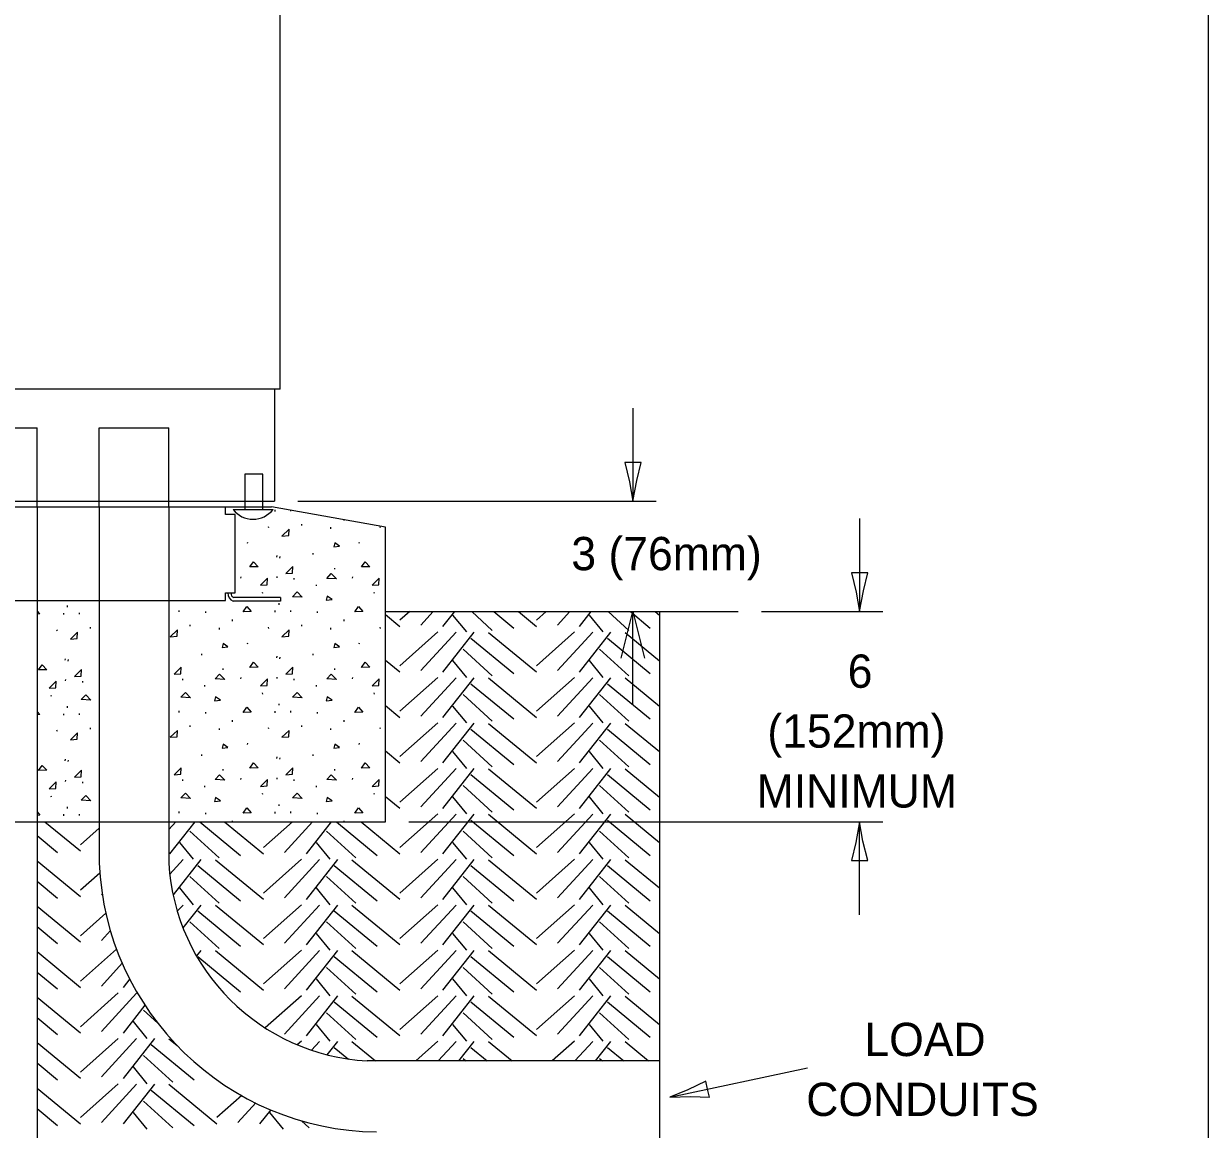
# Model space of a CAD drawing. Extents: x 100 to 887, y 75 to 1075.
# Drawn here: x 674 to 887.5, y 568.7 to 768.1 of the extents above; entities that cross this region are included whole.
import ezdxf

# ---------------------------------------------------------------- set-up
doc = ezdxf.new("R2010")
doc.units = 0
doc.layers.add('Sheets_General Details', color=7, linetype='Continuous')
doc.layers.add('Sheets_Major Grid', color=7, linetype='Continuous')

msp = doc.modelspace()

# ---------------------------------------------------------------- linework, layer by layer
at = {"layer": 'Sheets_General Details'}
for p, q in [((720.21, 702.16), (720.21, 869.24)), ((720.21, 702.16), (616.74, 702.16)), ((719.19, 702.16), (719.19, 681.97)), ((783.8, 698.77), (783.8, 681.97)), ((671.6, 695.22), (676.41, 695.22)), ((676.41, 680.95), (676.41, 695.22)), ((687.61, 680.95), (687.61, 695.23)), ((687.61, 695.23), (700.15, 695.23)), ((700.15, 680.95), (700.15, 695.23)), ((717.09, 686.86), (713.83, 686.86)), ((713.83, 686.86), (713.83, 680.47)), ((717.09, 680.47), (717.09, 686.86)), ((617.63, 681.97), (719.19, 681.97)), ((723.39, 681.97), (788, 681.97)), ((618.87, 680.95), (718.68, 680.95)), ((676.41, 680.95), (676.41, 496.61)), ((687.61, 680.95), (687.61, 616.72)), ((700.15, 680.95), (700.15, 616.72)), ((710.36, 679.57), (710.36, 680.95)), ((712.13, 679.57), (710.36, 679.57)), ((711.74, 680.47), (718.94, 680.47)), ((712.13, 665.44), (712.13, 679.57)), ((713.76, 680.47), (713.83, 680.56)), ((739.22, 677.28), (718.68, 680.95)), ((719.34, 680.12), (719.34, 680.39)), ((722.16, 680.18), (722.16, 680.33)), ((718.18, 677.2), (718.11, 677.38)), ((724.13, 677.59), (724.13, 677.83)), ((729.38, 677.01), (729.38, 677.27)), ((731.76, 678.51), (731.76, 678.61)), ((738.3, 677.2), (738.22, 677.38)), ((739.22, 624.16), (739.22, 677.28)), ((824.65, 678.86), (824.65, 662.06)), ((714.32, 674.4), (714.43, 674.61)), ((726.2, 672.34), (726.2, 672.58)), ((734.44, 674.4), (734.55, 674.61)), ((719.61, 671.89), (719.66, 672.16)), ((720.14, 671.73), (720.21, 671.99)), ((713.12, 668.1), (713.21, 668.31)), ((719.66, 668.14), (719.69, 668.41)), ((730.07, 669.71), (730.09, 669.92)), ((733.24, 668.1), (733.32, 668.31)), ((722.78, 667.84), (722.78, 668.08)), ((726.77, 666.71), (726.77, 666.92)), ((627.2, 664.07), (710.35, 664.07)), ((710.35, 664.07), (710.35, 665.44)), ((710.35, 665.44), (712.13, 665.44)), ((720.28, 664.59), (711.88, 664.59)), ((717.12, 665.35), (717.04, 665.54)), ((720.28, 664.59), (720.28, 663.96)), ((737.24, 665.35), (737.15, 665.54)), ((681.93, 662.88), (681.93, 663.15)), ((684.05, 661.61), (684.05, 661.86)), ((702.05, 662.04), (702.05, 662.29)), ((706.85, 661.83), (706.85, 662.09)), ((720.28, 663.96), (711.78, 663.96)), ((719.34, 661.98), (719.34, 662.24)), ((720.04, 663.31), (720.04, 663.58)), ((722.16, 662.04), (722.16, 662.29)), ((726.96, 661.83), (726.96, 662.09)), ((739.22, 662.06), (802.75, 662.06)), ((743.57, 662.06), (741.82, 660.5)), ((743.42, 662.06), (788, 662.06)), ((747.82, 662.06), (745.59, 659.64)), ((751.62, 662.06), (749.51, 659.37)), ((754.75, 662.06), (758.46, 658.68)), ((758.73, 662.06), (762.32, 659.1)), ((763.2, 662.06), (766.43, 659.4)), ((768.18, 662.06), (766.43, 660.5)), ((772.43, 662.06), (770.21, 659.64)), ((776.23, 662.06), (774.12, 659.37)), ((779.36, 662.06), (783.07, 658.68)), ((783.35, 662.06), (786.94, 659.1)), ((783.8, 645.26), (783.8, 662.06)), ((787.81, 662.06), (788.59, 661.42)), ((788.59, 662.06), (788.59, 498.46)), ((806.95, 662.06), (828.85, 662.06)), ((681.23, 661.54), (681.23, 661.81)), ((711.65, 660.36), (711.65, 660.63)), ((731.76, 660.36), (731.76, 660.63)), ((739.22, 661.54), (741.82, 659.4)), ((751.31, 661.43), (753.78, 658.39)), ((775.92, 661.43), (778.39, 658.39)), ((680.08, 658.62), (680, 658.8)), ((686.02, 659.01), (686.02, 659.25)), ((704.02, 659.45), (704.02, 659.68)), ((709.27, 658.86), (709.27, 659.13)), ((718.18, 659.05), (718.11, 659.24)), ((724.13, 659.45), (724.13, 659.68)), ((729.38, 658.86), (729.38, 659.13)), ((738.3, 659.05), (738.22, 659.24)), ((748.66, 658.39), (741.82, 652.3)), ((751.95, 658.35), (745.59, 651.44)), ((755.15, 658.35), (749.51, 651.17)), ((757.78, 658.32), (766.43, 651.2)), ((773.27, 658.39), (766.43, 652.3)), ((776.56, 658.35), (770.21, 651.44)), ((779.76, 658.35), (774.12, 651.17)), ((782.39, 658.32), (788.59, 653.22)), ((714.32, 656.25), (714.43, 656.46)), ((734.44, 656.25), (734.55, 656.46)), ((754.59, 657.27), (762.32, 650.91)), ((779.2, 657.27), (786.94, 650.91)), ((681.5, 653.31), (681.55, 653.58)), ((682.04, 653.15), (682.1, 653.42)), ((706.09, 654.2), (706.09, 654.43)), ((719.61, 653.74), (719.66, 654.02)), ((720.14, 653.58), (720.21, 653.85)), ((726.2, 654.2), (726.2, 654.43)), ((739.22, 653.34), (741.82, 651.2)), ((753.18, 655.29), (758.46, 650.48)), ((777.79, 655.29), (783.07, 650.48)), ((709.95, 651.57), (709.97, 651.78)), ((730.07, 651.57), (730.09, 651.78)), ((751.31, 653.23), (753.78, 650.19)), ((775.92, 653.23), (778.39, 650.19)), ((681.55, 649.56), (681.58, 649.83)), ((684.67, 649.27), (684.67, 649.5)), ((702.66, 649.7), (702.66, 649.93)), ((713.12, 649.95), (713.21, 650.16)), ((719.66, 649.99), (719.69, 650.27)), ((722.78, 649.7), (722.78, 649.93)), ((733.24, 649.95), (733.32, 650.16)), ((748.66, 650.19), (741.82, 644.11)), ((751.95, 650.15), (745.59, 643.24)), ((755.15, 650.15), (749.51, 642.97)), ((754.59, 649.07), (762.32, 642.71)), ((757.78, 650.12), (766.43, 643)), ((773.27, 650.19), (766.43, 644.11)), ((776.56, 650.15), (770.21, 643.24)), ((779.76, 650.15), (774.12, 642.97)), ((779.2, 649.07), (786.94, 642.71)), ((782.39, 650.12), (788.59, 645.02)), ((679.01, 646.77), (678.93, 646.96)), ((706.66, 648.57), (706.66, 648.78)), ((717.12, 647.2), (717.04, 647.39)), ((726.77, 648.57), (726.77, 648.78)), ((737.24, 647.2), (737.15, 647.39)), ((753.18, 647.09), (758.46, 642.29)), ((777.79, 647.09), (783.07, 642.29)), ((681.93, 644.73), (681.93, 645.01)), ((720.04, 645.17), (720.04, 645.44)), ((739.22, 645.14), (741.82, 643)), ((751.31, 645.03), (753.78, 642)), ((775.92, 645.03), (778.39, 642)), ((681.23, 643.4), (681.23, 643.66)), ((684.05, 643.46), (684.05, 643.72)), ((702.05, 643.89), (702.05, 644.15)), ((706.85, 643.68), (706.85, 643.95)), ((719.34, 643.83), (719.34, 644.1)), ((722.16, 643.89), (722.16, 644.15)), ((726.96, 643.68), (726.96, 643.95)), ((680.08, 640.47), (680, 640.66)), ((686.02, 640.87), (686.02, 641.1)), ((704.02, 641.3), (704.02, 641.54)), ((709.27, 640.72), (709.27, 640.98)), ((711.65, 642.22), (711.65, 642.48)), ((718.18, 640.91), (718.11, 641.09)), ((724.13, 641.3), (724.13, 641.54)), ((729.38, 640.72), (729.38, 640.98)), ((731.76, 642.22), (731.76, 642.48)), ((738.3, 640.91), (738.22, 641.09)), ((748.66, 642), (741.82, 635.91)), ((751.95, 641.95), (745.59, 635.04)), ((755.15, 641.95), (749.51, 634.77)), ((754.59, 640.88), (762.32, 634.51)), ((757.78, 641.92), (766.43, 634.8)), ((773.27, 642), (766.43, 635.91)), ((776.56, 641.95), (770.21, 635.04)), ((779.76, 641.95), (774.12, 634.77)), ((779.2, 640.88), (786.94, 634.51)), ((782.39, 641.92), (788.59, 636.83)), ((753.18, 638.89), (758.46, 634.09)), ((777.79, 638.89), (783.07, 634.09)), ((706.09, 636.06), (706.09, 636.29)), ((714.32, 638.11), (714.43, 638.32)), ((726.2, 636.06), (726.2, 636.29)), ((734.44, 638.11), (734.55, 638.32)), ((739.22, 636.94), (741.82, 634.8)), ((751.31, 636.83), (753.78, 633.8)), ((775.92, 636.83), (778.39, 633.8)), ((681.5, 635.17), (681.55, 635.44)), ((682.04, 635.01), (682.1, 635.27)), ((719.61, 635.6), (719.66, 635.87)), ((720.14, 635.44), (720.21, 635.7)), ((709.95, 633.42), (709.97, 633.63)), ((713.12, 631.81), (713.21, 632.02)), ((719.66, 631.85), (719.69, 632.12)), ((730.07, 633.42), (730.09, 633.63)), ((733.24, 631.81), (733.32, 632.02)), ((748.66, 633.8), (741.82, 627.71)), ((751.95, 633.75), (745.59, 626.84)), ((755.15, 633.75), (749.51, 626.57)), ((754.59, 632.68), (762.32, 626.31)), ((757.78, 633.73), (766.43, 626.61)), ((773.27, 633.8), (766.43, 627.71)), ((776.56, 633.75), (770.21, 626.84)), ((779.76, 633.75), (774.12, 626.57)), ((779.2, 632.68), (786.94, 626.31)), ((782.39, 633.73), (788.59, 628.63)), ((681.55, 631.42), (681.58, 631.69)), ((684.67, 631.12), (684.67, 631.36)), ((702.66, 631.56), (702.66, 631.79)), ((706.66, 630.42), (706.66, 630.63)), ((722.78, 631.56), (722.78, 631.79)), ((726.77, 630.42), (726.77, 630.63)), ((753.18, 630.7), (758.46, 625.89)), ((777.79, 630.7), (783.07, 625.89)), ((679.01, 628.63), (678.93, 628.81)), ((717.12, 629.06), (717.04, 629.25)), ((737.24, 629.06), (737.15, 629.25)), ((739.22, 628.74), (741.82, 626.61)), ((751.31, 628.64), (753.78, 625.6)), ((775.92, 628.64), (778.39, 625.6)), ((681.93, 626.59), (681.93, 626.86)), ((684.05, 625.32), (684.05, 625.57)), ((702.05, 625.75), (702.05, 626.01)), ((706.85, 625.54), (706.85, 625.8)), ((719.34, 625.69), (719.34, 625.95)), ((720.04, 627.02), (720.04, 627.29)), ((722.16, 625.75), (722.16, 626.01)), ((726.96, 625.54), (726.96, 625.8)), ((748.66, 625.6), (741.82, 619.51)), ((751.95, 625.56), (745.59, 618.65)), ((755.15, 625.56), (749.51, 618.38)), ((773.27, 625.6), (766.43, 619.51)), ((776.56, 625.56), (770.21, 618.65)), ((779.76, 625.56), (774.12, 618.38)), ((598.34, 624.16), (739.22, 624.16)), ((677.84, 624.16), (684.22, 618.91)), ((681.23, 625.25), (681.23, 625.52)), ((701.44, 624.16), (700.15, 622.76)), ((704.83, 624.16), (700.28, 618.38)), ((705.76, 624.16), (713.1, 618.11)), ((710.22, 624.16), (717.21, 618.41)), ((711.65, 624.16), (711.65, 624.34)), ((722.43, 624.16), (717.21, 619.51)), ((726.05, 624.16), (720.98, 618.65)), ((729.44, 624.16), (724.9, 618.38)), ((730.37, 624.16), (737.71, 618.11)), ((731.76, 624.16), (731.76, 624.34)), ((734.83, 624.16), (741.82, 618.41)), ((743.42, 624.16), (828.85, 624.16)), ((754.59, 624.48), (762.32, 618.11)), ((757.78, 625.53), (766.43, 618.41)), ((779.2, 624.48), (786.94, 618.11)), ((782.39, 625.53), (788.59, 620.43)), ((824.65, 607.36), (824.65, 624.16)), ((676.41, 621.67), (680.12, 618.61)), ((687.61, 623.03), (684.22, 620.01)), ((703.96, 622.5), (709.23, 617.69)), ((728.57, 622.5), (733.85, 617.69)), ((753.18, 622.5), (758.46, 617.69)), ((777.79, 622.5), (783.07, 617.69)), ((702.08, 620.44), (704.56, 617.4)), ((726.69, 620.44), (729.17, 617.4)), ((751.31, 620.44), (753.78, 617.4)), ((775.92, 620.44), (778.39, 617.4)), ((676.41, 617.14), (684.22, 610.71)), ((702.73, 617.36), (700.32, 614.75)), ((705.92, 617.36), (700.93, 611)), ((708.56, 617.33), (717.21, 610.21)), ((724.05, 617.4), (717.21, 611.31)), ((727.34, 617.36), (720.98, 610.45)), ((730.54, 617.36), (724.9, 610.18)), ((733.17, 617.33), (741.82, 610.21)), ((748.66, 617.4), (741.82, 611.31)), ((751.95, 617.36), (745.59, 610.45)), ((755.15, 617.36), (749.51, 610.18)), ((757.78, 617.33), (766.43, 610.21)), ((773.27, 617.4), (766.43, 611.31)), ((776.56, 617.36), (770.21, 610.45)), ((779.76, 617.36), (774.12, 610.18)), ((782.39, 617.33), (788.59, 612.23)), ((687.73, 614.93), (684.22, 611.81)), ((705.37, 616.28), (713.1, 609.92)), ((729.98, 616.28), (737.71, 609.92)), ((754.59, 616.28), (762.32, 609.92)), ((779.2, 616.28), (786.94, 609.92)), ((676.41, 613.47), (680.12, 610.41)), ((703.96, 614.3), (709.23, 609.49)), ((728.57, 614.3), (733.85, 609.49)), ((753.18, 614.3), (758.46, 609.49)), ((777.79, 614.3), (783.07, 609.49)), ((688.17, 611.14), (688, 610.95)), ((702.08, 612.24), (704.56, 609.2)), ((726.69, 612.24), (729.17, 609.2)), ((751.31, 612.24), (753.78, 609.2)), ((775.92, 612.24), (778.39, 609.2)), ((676.41, 608.94), (684.22, 602.51)), ((702.73, 609.16), (701.69, 608.03)), ((705.92, 609.16), (702.71, 605.06)), ((708.56, 609.13), (717.21, 602.01)), ((724.05, 609.2), (717.21, 603.12)), ((727.34, 609.16), (720.98, 602.25)), ((730.54, 609.16), (724.9, 601.98)), ((733.17, 609.13), (741.82, 602.01)), ((748.66, 609.2), (741.82, 603.12)), ((751.95, 609.16), (745.59, 602.25)), ((755.15, 609.16), (749.51, 601.98)), ((757.78, 609.13), (766.43, 602.01)), ((773.27, 609.2), (766.43, 603.12)), ((776.56, 609.16), (770.21, 602.25)), ((779.76, 609.16), (774.12, 601.98)), ((782.39, 609.13), (788.59, 604.03)), ((688.82, 607.7), (684.22, 603.61)), ((705.37, 608.08), (713.1, 601.72)), ((729.98, 608.08), (737.71, 601.72)), ((754.59, 608.08), (762.32, 601.72)), ((779.2, 608.08), (786.94, 601.72)), ((676.41, 605.27), (680.12, 602.22)), ((689.64, 604.54), (688, 602.75)), ((703.96, 606.1), (709.23, 601.29)), ((728.57, 606.1), (733.85, 601.29)), ((753.18, 606.1), (758.46, 601.29)), ((777.79, 606.1), (783.07, 601.29)), ((726.69, 604.04), (729.17, 601.01)), ((751.31, 604.04), (753.78, 601.01)), ((775.92, 604.04), (778.39, 601.01)), ((676.41, 600.75), (684.22, 594.31)), ((690.75, 601.22), (684.22, 595.42)), ((705.92, 600.96), (705.16, 599.99)), ((708.56, 600.93), (717.21, 593.81)), ((724.05, 601.01), (717.21, 594.92)), ((727.34, 600.96), (720.98, 594.05)), ((730.54, 600.96), (724.9, 593.78)), ((733.17, 600.93), (741.82, 593.81)), ((748.66, 601.01), (741.82, 594.92)), ((751.95, 600.96), (745.59, 594.05)), ((755.15, 600.96), (749.51, 593.78)), ((757.78, 600.93), (766.43, 593.81)), ((773.27, 601.01), (766.43, 594.92)), ((776.56, 600.96), (770.21, 594.05)), ((779.76, 600.96), (774.12, 593.78)), ((782.39, 600.93), (788.59, 595.83)), ((691.78, 598.66), (688, 594.55)), ((705.37, 599.88), (713.1, 593.52)), ((728.57, 597.9), (733.85, 593.1)), ((729.98, 599.88), (737.71, 593.52)), ((753.18, 597.9), (758.46, 593.1)), ((754.59, 599.88), (762.32, 593.52)), ((777.79, 597.9), (783.07, 593.1)), ((779.2, 599.88), (786.94, 593.52)), ((676.41, 597.07), (680.12, 594.02)), ((693.12, 595.82), (691.91, 594.28)), ((726.69, 595.84), (729.17, 592.81)), ((751.31, 595.84), (753.78, 592.81)), ((775.92, 595.84), (778.39, 592.81)), ((676.41, 592.55), (684.22, 586.11)), ((691.06, 593.31), (684.22, 587.22)), ((694.35, 593.26), (688, 586.35)), ((724.05, 592.81), (717.53, 587.01)), ((727.34, 592.76), (720.98, 585.85)), ((730.54, 592.76), (724.9, 585.58)), ((729.98, 591.69), (737.71, 585.32)), ((733.17, 592.73), (741.82, 585.61)), ((748.66, 592.81), (741.82, 586.72)), ((751.95, 592.76), (745.59, 585.85)), ((755.15, 592.76), (749.51, 585.58)), ((754.59, 591.69), (762.32, 585.32)), ((757.78, 592.73), (766.43, 585.61)), ((773.27, 592.81), (766.43, 586.72)), ((776.56, 592.76), (770.21, 585.85)), ((779.76, 592.76), (774.12, 585.58)), ((779.2, 591.69), (786.94, 585.32)), ((782.39, 592.73), (788.59, 587.64)), ((695.86, 591.11), (691.91, 586.08)), ((695.58, 590.2), (698.19, 587.83)), ((728.57, 589.71), (733.85, 584.9)), ((753.18, 589.71), (758.46, 584.9)), ((777.79, 589.71), (783.07, 584.9)), ((676.41, 588.87), (680.12, 585.82)), ((693.71, 588.14), (696.18, 585.11)), ((726.69, 587.64), (729.17, 584.61)), ((751.31, 587.64), (753.78, 584.61)), ((775.92, 587.64), (778.39, 584.61)), ((691.06, 585.11), (684.22, 579.02)), ((694.35, 585.06), (688, 578.15)), ((697.55, 585.06), (691.91, 577.88)), ((700.19, 585.03), (701.68, 583.81)), ((676.41, 584.35), (684.22, 577.92)), ((697, 583.99), (704.73, 577.62)), ((724.05, 584.61), (723.32, 583.96)), ((727.34, 584.57), (725.88, 582.98)), ((730.54, 584.57), (728.65, 582.17)), ((729.98, 583.49), (732.54, 581.38)), ((733.17, 584.54), (737.41, 581.04)), ((748.66, 584.61), (744.65, 581.04)), ((751.95, 584.57), (748.71, 581.04)), ((755.15, 584.57), (752.38, 581.04)), ((754.59, 583.49), (757.56, 581.04)), ((757.78, 584.54), (762.02, 581.04)), ((773.27, 584.61), (769.27, 581.04)), ((776.56, 584.57), (773.32, 581.04)), ((779.76, 584.57), (776.99, 581.04)), ((779.2, 583.49), (782.17, 581.04)), ((782.39, 584.54), (786.63, 581.04)), ((695.58, 582.01), (700.86, 577.2)), ((788.59, 581.04), (735.89, 581.04)), ((753.18, 581.51), (753.69, 581.04)), ((777.79, 581.51), (778.3, 581.04)), ((676.41, 580.68), (680.12, 577.62)), ((693.71, 579.95), (696.18, 576.91)), ((790.43, 574.5), (815.27, 579.82)), ((691.06, 576.91), (684.22, 570.82)), ((694.35, 576.87), (688, 569.96)), ((697.55, 576.87), (691.91, 569.69)), ((700.19, 576.84), (708.83, 569.72)), ((676.41, 576.15), (684.22, 569.72)), ((697, 575.79), (704.73, 569.42)), ((713.3, 574.8), (708.83, 570.82)), ((676.41, 572.48), (680.12, 569.42)), ((695.58, 573.81), (700.86, 569)), ((715.83, 573.46), (712.61, 569.96)), ((718.52, 572.23), (716.52, 569.69)), ((693.71, 571.75), (696.18, 568.71)), ((718.32, 571.75), (720.79, 568.71)), ((724.09, 570.26), (725.47, 569))]:
    msp.add_line(p, q, dxfattribs=at)
for points in [[(785.26, 688.96), (783.8, 688.97), (782.34, 688.97), (783.19, 685.46), (783.8, 681.97), (784.48, 685.7)], [(826.11, 669.06), (824.65, 669.06), (823.18, 669.06), (824.04, 665.56), (824.65, 662.06), (825.33, 665.79)], [(683.65, 657.19), (683.72, 658.36), (682.43, 657.11)], [(676.65, 651.55), (677.33, 652.49), (678.15, 651.59)], [(684.34, 650.44), (684.42, 651.61), (683.14, 650.36)], [(679.8, 648.34), (679.85, 649.51), (678.58, 648.26)], [(684.36, 646.19), (685.2, 647.06), (686.09, 646.08)], [(702.35, 646.62), (703.19, 647.5), (704.09, 646.51)], [(701.64, 639.48), (701.71, 640.65), (700.42, 639.4)], [(683.65, 639.04), (683.72, 640.22), (682.43, 638.97)], [(676.65, 633.4), (677.33, 634.34), (678.15, 633.45)], [(684.34, 632.3), (684.42, 633.47), (683.14, 632.22)], [(702.34, 632.73), (702.41, 633.9), (701.13, 632.65)], [(679.8, 630.19), (679.85, 631.37), (678.58, 630.12)], [(684.36, 628.04), (685.2, 628.92), (686.09, 627.93)], [(708.41, 627.83), (709.45, 627.97), (708.56, 628.56)], [(823.18, 617.16), (824.65, 617.16), (826.11, 617.16), (825.25, 620.66), (824.65, 624.16), (823.97, 620.43)], [(797.58, 574.53), (797.27, 575.96), (796.97, 577.39), (793.72, 575.82), (790.43, 574.5), (794.22, 574.62)]]:
    msp.add_lwpolyline(points, close=True, dxfattribs=at)
for points in [[(721.76, 675.77), (721.82, 676.94), (720.54, 675.69), (721.76, 675.77)], [(729.9, 673.72), (730.94, 673.85), (730.05, 674.45), (729.9, 673.72)], [(714.76, 670.12), (715.44, 671.07), (716.26, 670.17), (714.76, 670.12)], [(734.88, 670.12), (735.56, 671.07), (736.37, 670.17), (734.88, 670.12)], [(722.45, 669.02), (722.53, 670.19), (721.25, 668.94), (722.45, 669.02)], [(728.63, 668.06), (729.44, 668.94), (730.36, 667.95), (728.63, 668.06)], [(717.91, 666.92), (717.96, 668.09), (716.69, 666.84), (717.91, 666.92)], [(738.02, 666.92), (738.08, 668.09), (736.8, 666.84), (738.02, 666.92)], [(722.47, 664.76), (723.31, 665.64), (724.2, 664.65), (722.47, 664.76)], [(728.52, 664.12), (729.57, 664.26), (728.68, 664.85), (728.52, 664.12)], [(676.41, 662.23), (676.93, 661.64), (676.41, 661.62)], [(713.54, 662.03), (714.24, 662.97), (715.03, 662.07), (713.54, 662.03)], [(733.66, 662.03), (734.36, 662.97), (735.15, 662.07), (733.66, 662.03)], [(781.7, 653.66), (783.8, 662.06), (785.9, 653.66)], [(701.64, 657.62), (701.71, 658.79), (700.42, 657.54), (701.64, 657.62)], [(721.76, 657.62), (721.82, 658.79), (720.54, 657.54), (721.76, 657.62)], [(709.78, 655.58), (710.82, 655.71), (709.93, 656.31), (709.78, 655.58)], [(729.9, 655.58), (730.94, 655.71), (730.05, 656.31), (729.9, 655.58)], [(702.34, 650.87), (702.41, 652.05), (701.13, 650.8), (702.34, 650.87)], [(714.76, 651.98), (715.44, 652.92), (716.26, 652.03), (714.76, 651.98)], [(722.45, 650.87), (722.53, 652.05), (721.25, 650.8), (722.45, 650.87)], [(734.88, 651.98), (735.56, 652.92), (736.37, 652.03), (734.88, 651.98)], [(708.51, 649.92), (709.32, 650.8), (710.25, 649.81), (708.51, 649.92)], [(717.91, 648.77), (717.96, 649.95), (716.69, 648.69), (717.91, 648.77)], [(728.63, 649.92), (729.44, 650.8), (730.36, 649.81), (728.63, 649.92)], [(738.02, 648.77), (738.08, 649.95), (736.8, 648.69), (738.02, 648.77)], [(722.47, 646.62), (723.31, 647.5), (724.2, 646.51), (722.47, 646.62)], [(708.41, 645.98), (709.45, 646.11), (708.56, 646.71), (708.41, 645.98)], [(713.54, 643.88), (714.24, 644.82), (715.03, 643.93), (713.54, 643.88)], [(728.52, 645.98), (729.57, 646.11), (728.68, 646.71), (728.52, 645.98)], [(733.66, 643.88), (734.36, 644.82), (735.15, 643.93), (733.66, 643.88)], [(676.41, 644.08), (676.93, 643.49), (676.41, 643.48)], [(721.76, 639.48), (721.82, 640.65), (720.54, 639.4), (721.76, 639.48)], [(709.78, 637.43), (710.82, 637.56), (709.93, 638.16), (709.78, 637.43)], [(729.9, 637.43), (730.94, 637.56), (730.05, 638.16), (729.9, 637.43)], [(714.76, 633.84), (715.44, 634.78), (716.26, 633.88), (714.76, 633.84)], [(734.88, 633.84), (735.56, 634.78), (736.37, 633.88), (734.88, 633.84)], [(708.51, 631.77), (709.32, 632.65), (710.25, 631.66), (708.51, 631.77)], [(722.45, 632.73), (722.53, 633.9), (721.25, 632.65), (722.45, 632.73)], [(728.63, 631.77), (729.44, 632.65), (730.36, 631.66), (728.63, 631.77)], [(717.91, 630.63), (717.96, 631.8), (716.69, 630.55), (717.91, 630.63)], [(738.02, 630.63), (738.08, 631.8), (736.8, 630.55), (738.02, 630.63)], [(702.35, 628.47), (703.19, 629.35), (704.09, 628.36), (702.35, 628.47)], [(722.47, 628.47), (723.31, 629.35), (724.2, 628.36), (722.47, 628.47)], [(728.52, 627.83), (729.57, 627.97), (728.68, 628.56), (728.52, 627.83)], [(676.41, 625.94), (676.93, 625.35), (676.41, 625.33)], [(713.54, 625.74), (714.24, 626.68), (715.03, 625.78), (713.54, 625.74)], [(733.66, 625.74), (734.36, 626.68), (735.15, 625.78), (733.66, 625.74)]]:
    msp.add_lwpolyline(points, dxfattribs=at)
for centre, radius, start, end in [((715.34, 683.29), 4.57, 218.1023, 321.8977), ((712.16, 665.26), 1.35, 172.2924, 253.3356), ((712.09, 665.3), 0.735, 169.0408, 253.1421), ((738.15, 618.83), 50.58, 182.3923, 269.3427), ((738.02, 618.91), 37.93, 183.3096, 266.7892)]:
    msp.add_arc(centre, radius, start, end, dxfattribs=at)
at = {"layer": 'Sheets_Major Grid'}
msp.add_lwpolyline([(100, 1075), (887.5, 1075), (887.5, 75), (100, 75)], close=True, dxfattribs=at)

# ---------------------------------------------------------------- texts
at = {"layer": 'Sheets_General Details'}
for s, p in [('3 (76mm)', (772.7, 669.53)), ('6', (822.51, 648.33)), ('(152mm)', (808.03, 637.53)), ('MINIMUM', (806.1, 626.73)), ('LOAD', (825.52, 581.92)), ('CONDUITS', (815.04, 571.12))]:
    msp.add_text(s, height=6, dxfattribs=at).set_placement(p)

doc.saveas('drawing.dxf')
